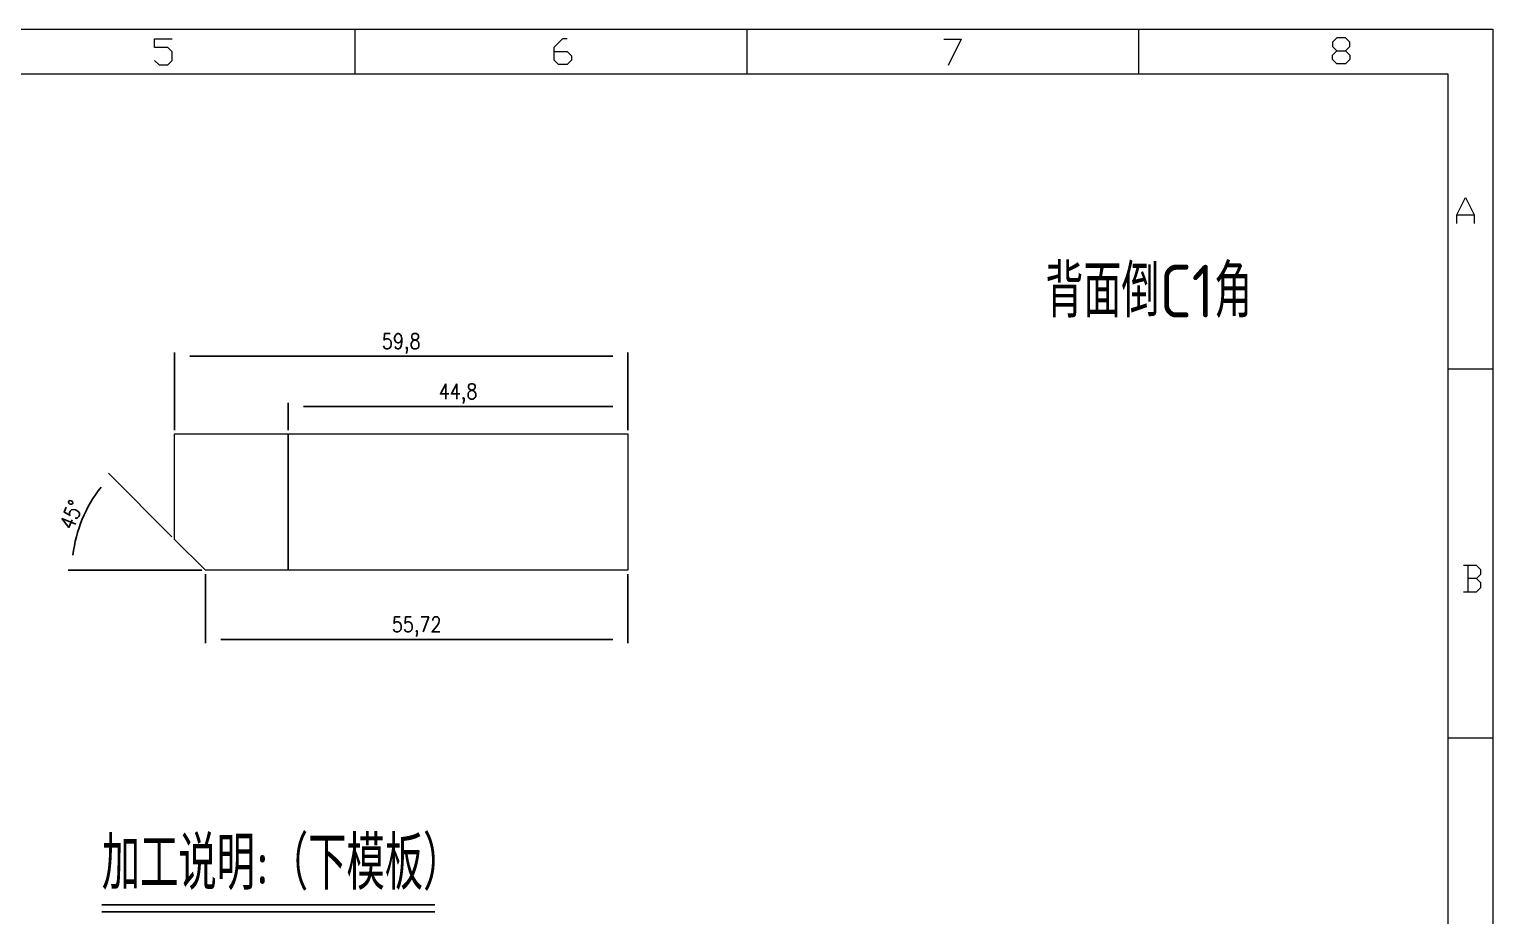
# Model space of a CAD drawing. Header units: millimetres. Extents: x 88508 to 142116, y -5268 to 20283.
# Drawn here: x 101481.1 to 101674.2, y -2914.3 to -2797.3 of the extents above; entities that cross this region are included whole.
import ezdxf
from ezdxf.enums import TextEntityAlignment as Align

# ---------------------------------------------------------------- set-up
doc = ezdxf.new("R2010")
doc.units = ezdxf.units.MM
for name, color, linetype in [('DIE_P', 2, 'Continuous'), ('DIM', 4, 'Continuous'), ('TEXT', 4, 'Continuous')]:
    doc.layers.add(name, color=color, linetype=linetype)
doc.styles.add('gbenor', font='gbenor.shx', dxfattribs={"bigfont": 'gbcbig.shx'})
doc.styles.add('GBENOR_', font='gbenor.shx', dxfattribs={"bigfont": 'gbcbig'})
doc.styles.get("Standard").update_dxf_attribs({"font": 'txt.shx', "width": 0.85, "bigfont": 'ctxt.shx'})
doc.styles.add('TXT', font='txt.shx', dxfattribs={"width": 0.8, "bigfont": 'ctxt.shx'})
doc.dimstyles.new('T-2-WX', dxfattribs={"dimtxt": 2, "dimasz": 2, "dimexe": 0.5, "dimexo": 0.5, "dimgap": 0.5, "dimtad": 1, "dimtxsty": 'Standard', "dimblk": 'OPEN30', "dimcen": 0, "dimazin": 3, "dimtfac": 1, "dimtmove": 0, "dimatfit": 3, "dimldrblk": 'OPEN30', "dimlwd": -1, "dimlwe": -1})

# ---------------------------------------------------------------- blocks, each defined once
blk = doc.blocks.new('U40')
at = {"color": 254, "lineweight": 18}
for p, q in [((0, 1783.5), (2530.2, 1783.5)), ((1589.1, 1783.5), (1589.1, 1746.5)), ((1913.1, 1783.5), (1913.1, 1746.5)), ((2237.1, 1783.5), (2237.1, 1746.5)), ((2530.2, 1783.5), (2530.2, 0)), ((37, 1746.5), (2493.2, 1746.5)), ((2493.2, 1746.5), (2493.2, 37)), ((2493.2, 1502.7), (2530.2, 1502.7)), ((2493.2, 1197.2), (2530.2, 1197.2))]:
    blk.add_line(p, q, dxfattribs=at)
at = {"color": 92, "lineweight": 18}
for points in [[(1423.4, 1757.7), (1427, 1754.1), (1434.2, 1754.1), (1437.8, 1757.7), (1437.8, 1764.9), (1434.2, 1768.5), (1423.4, 1768.5), (1423.4, 1775.7), (1437.8, 1775.7)], [(1753.9, 1765.1), (1764.7, 1765.1), (1768.3, 1761.5), (1768.3, 1757.9), (1764.7, 1754.3), (1757.5, 1754.3), (1753.9, 1757.9), (1753.9, 1768.7), (1761.1, 1775.9), (1764.7, 1775.9)], [(2076.2, 1775.2), (2090.6, 1775.2), (2079.8, 1753.6)], [(2408.4, 1765.7), (2412, 1762.1), (2412, 1758.5), (2408.4, 1754.9), (2401.2, 1754.9), (2397.6, 1758.5), (2397.6, 1762.1), (2401.2, 1765.7), (2408.4, 1765.7), (2412, 1769.3), (2412, 1772.9), (2408.4, 1776.5), (2401.2, 1776.5), (2397.6, 1772.9), (2397.6, 1769.3), (2401.2, 1765.7)], [(2500.4, 1622.8), (2500.4, 1630), (2507.6, 1644.4), (2514.8, 1630), (2514.8, 1622.8)], [(2500.4, 1630), (2514.8, 1630)], [(2516.9, 1329), (2520.5, 1332.6), (2520.5, 1336.2), (2516.9, 1339.8), (2506.1, 1339.8)], [(2509.7, 1339.8), (2509.7, 1318.2)], [(2506.1, 1318.2), (2516.9, 1318.2), (2520.5, 1321.8), (2520.5, 1325.4), (2516.9, 1329), (2509.7, 1329)]]:
    blk.add_lwpolyline(points, dxfattribs=at)
at = {"lineweight": 18, "style": 'GBENOR_'}
blk.add_attdef('文档路径', (2126, 386.9), '', height=17.8, dxfattribs=at)
at = {"lineweight": 20, "style": 'TXT'}
for tag, height, p in [('18-**-**', 16.3, (1866.6, 256.2)), ('客户名称', 16.1, (1741.1, 134, 0)), ('料厚:', 16.1, (1741.3, 93.2, 0))]:
    blk.add_attdef(tag, text='', height=height, dxfattribs=at).set_placement(p, align=Align.MIDDLE)
for tag, p, height in [('88888', (1850.9, 207.5), 14.9), ('材质:', (1691.2, 168, 0), 16.1), ('核准', (1869.4, 127.5, 0), 16.1), ('设计', (1868.8, 88.3, 0), 16.1), ('绘图', (1868.2, 49.1, 0), 16.1)]:
    blk.add_attdef(tag, p, '', height=height, dxfattribs=at)
for tag, p, height, width in [('3', (2234.7, 206.9), 15.8, 0.7), ('4', (2234.7, 167.4), 15.8, 0.7), ('核准日期', (2041.1, 124.2, 0), 16.1, 0.68), ('设计日期', (2041.1, 84.5, 0), 16.1, 0.68), ('1', (2251.9, 85.9), 14.6, 0.7), ('绘图日期', (2040.9, 46.4, 0), 16.1, 0.68), ('2', (2235, 49.2), 14.6, 0.7)]:
    blk.add_attdef(tag, p, '', height=height, dxfattribs=dict(at, width=width))
blk = doc.blocks.new('*D7882')
at = {"layer": 'Defpoints', "color": 0}
for p in [(101560.07, -2840.47), (101500.27, -2850.7), (101560.07, -2850.7)]:
    blk.add_point(p, dxfattribs=at)
at = {"layer": 'DIM', "color": 0}
for p, q in [((101500.27, -2850.2), (101500.27, -2839.97)), ((101560.07, -2850.2), (101560.07, -2839.97)), ((101502.27, -2840.47), (101558.07, -2840.47))]:
    blk.add_line(p, q, dxfattribs=at)
at = {"layer": 'DIM', "color": 0, "insert": (101530.17, -2838.78), "char_height": 2, "attachment_point": 5}
blk.add_mtext('59,8', dxfattribs=at)
blk = doc.blocks.new('_Open30')
blk = doc.blocks.new('*D7884')
at = {"layer": 'Defpoints', "color": 0}
for p in [(101560.07, -2847.1), (101515.27, -2850.7), (101560.07, -2850.7)]:
    blk.add_point(p, dxfattribs=at)
at = {"layer": 'DIM', "color": 0}
for p, q in [((101515.27, -2850.2), (101515.27, -2846.6)), ((101517.27, -2847.1), (101558.07, -2847.1)), ((101560.07, -2850.2), (101560.07, -2846.6))]:
    blk.add_line(p, q, dxfattribs=at)
at = {"layer": 'DIM', "color": 0, "insert": (101537.67, -2845.41), "char_height": 2, "attachment_point": 5}
blk.add_mtext('44,8', dxfattribs=at)
blk = doc.blocks.new('*D7892')
at = {"layer": 'Defpoints', "color": 0}
for p in [(101504.35, -2868.7), (101560.07, -2868.7), (101560.07, -2877.84)]:
    blk.add_point(p, dxfattribs=at)
at = {"layer": 'DIM', "color": 0}
for p, q in [((101504.35, -2869.2), (101504.35, -2878.34)), ((101560.07, -2869.2), (101560.07, -2878.34)), ((101506.35, -2877.84), (101558.07, -2877.84))]:
    blk.add_line(p, q, dxfattribs=at)
at = {"layer": 'DIM', "color": 0, "insert": (101532.21, -2876.15), "char_height": 2, "attachment_point": 5}
blk.add_mtext('55,72', dxfattribs=at)
blk = doc.blocks.new('*D7893')
at = {"layer": 'Defpoints', "color": 0}
for p in [(101489.11, -2859.9), (101500.27, -2864.62), (101504.35, -2868.7), (101504.35, -2868.7), (101560.07, -2868.7)]:
    blk.add_point(p, dxfattribs=at)
at = {"layer": 'DIM', "color": 0}
for p, q in [((101499.92, -2864.27), (101491.55, -2855.9)), ((101503.85, -2868.7), (101486.25, -2868.7))]:
    blk.add_line(p, q, dxfattribs=at)
blk.add_arc((101504.35, -2868.7), 17.6, 141.5138, 173.4862, dxfattribs=at)
at = {"layer": 'DIM', "color": 0, "insert": (101486.66, -2861.37), "char_height": 2, "attachment_point": 5, "rotation": 67.5}
blk.add_mtext('45%%d', dxfattribs=at)

msp = doc.modelspace()

# ---------------------------------------------------------------- linework, layer by layer
at = {"layer": 'DIE_P'}
msp.add_line((101515.269, -2868.701), (101515.269, -2850.701), dxfattribs=at)
at = {"layer": 'DIE_P', "color": 2, "linetype": 'Continuous', "lineweight": 15}
msp.add_lwpolyline([(101500.269, -2850.701), (101560.069, -2850.701), (101560.069, -2868.701), (101504.349, -2868.701), (101500.269, -2864.621)], close=True, dxfattribs=at)
at = {"layer": 'TEXT', "color": 3}
for p, q in [((101490.67, -2912.859), (101534.6, -2912.859)), ((101490.67, -2913.769), (101534.6, -2913.769))]:
    msp.add_line(p, q, dxfattribs=at)

# ---------------------------------------------------------------- block references
at = {"ltscale": 3, "xscale": 0.1594925459866421, "yscale": 0.1594925459866421, "zscale": 0.1594925459866421}
msp.add_blockref('U40', (101270.619, -3081.771), dxfattribs=at)

# ---------------------------------------------------------------- texts
at = {"layer": 'TEXT', "color": 4, "lineweight": 18, "style": 'gbenor'}
msp.add_text('背面倒C1角', height=6.9635, dxfattribs=at).set_placement((101615.152, -2835.348))
at = {"layer": 'TEXT', "color": 4, "style": 'gbenor'}
msp.add_text('加工说明:（下模板）', height=7.02, dxfattribs=at).set_placement((101490.67, -2910.857))

# ---------------------------------------------------------------- dimensions: what is measured, and where the dimension line sits
at = {"layer": 'DIM'}
for base, p1, p2, picture, middle in [((101560.069, -2840.469), (101500.269, -2850.701), (101560.069, -2850.701), '*D7882', (101530.169, -2838.778)), ((101560.069, -2847.102), (101515.269, -2850.701), (101560.069, -2850.701), '*D7884', (101537.669, -2845.411)), ((101560.069, -2877.838), (101504.349, -2868.701), (101560.069, -2868.701), '*D7892', (101532.209, -2876.147))]:
    dim = msp.add_linear_dim(base=base, p1=p1, p2=p2, dimstyle='T-2-WX', dxfattribs=at)
    dim.commit()
    dim.dimension.update_dxf_attribs({"geometry": picture, "text_midpoint": middle})
dim = msp.add_angular_dim_2l(base=(101489.105, -2859.901), line1=((101504.349, -2868.701), (101500.269, -2864.621)), line2=((101560.069, -2868.701), (101504.349, -2868.701)), dimstyle='T-2-WX', dxfattribs=at)
dim.commit()
dim.dimension.update_dxf_attribs({"geometry": '*D7893', "text_midpoint": (101486.657, -2861.373)})

doc.saveas('drawing.dxf')
